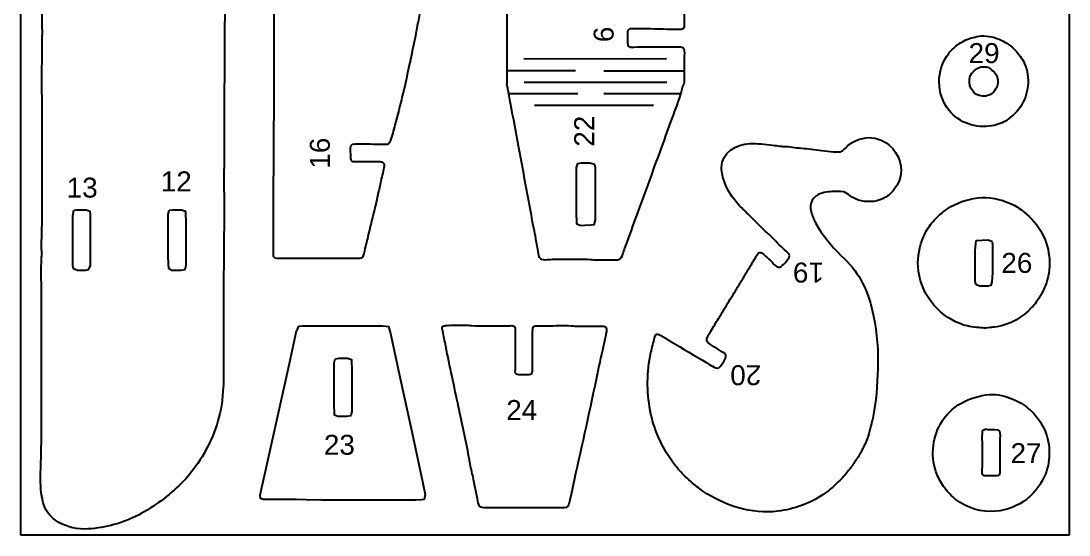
# Model space of a CAD drawing. Extents: x 3 to 187, y 71 to 304.
# Drawn here: x 2.9 to 186.7, y 71 to 161.1 of the extents above; entities that cross this region are included whole.
import ezdxf
from ezdxf.enums import TextEntityAlignment as Align

# ---------------------------------------------------------------- set-up
doc = ezdxf.new("R2010")
doc.units = 0
doc.layers.add('Cut', color=7, linetype='Continuous')
doc.layers.add('Stege', color=5, linetype='Continuous', lineweight=25)
doc.layers.add('Text', color=1, linetype='Continuous', lineweight=15)
doc.styles.add('textstyle10', font='')
doc.styles.add('textstyle12', font='')
doc.styles.add('textstyle13', font='')
doc.styles.add('textstyle14', font='')
doc.styles.add('textstyle15', font='')
doc.styles.add('textstyle16', font='')
doc.styles.add('textstyle17', font='')
doc.styles.add('textstyle18', font='')
doc.styles.add('textstyle19', font='')
doc.styles.add('textstyle20', font='')
doc.styles.add('textstyle21', font='')
doc.styles.add('textstyle22', font='')
doc.styles.get('textstyle10').set_extended_font_data('Arial')
doc.styles.get('textstyle12').set_extended_font_data('Arial')
doc.styles.get('textstyle13').set_extended_font_data('Arial')
doc.styles.get('textstyle14').set_extended_font_data('Arial')
doc.styles.get('textstyle15').set_extended_font_data('Arial')
doc.styles.get('textstyle16').set_extended_font_data('Arial')
doc.styles.get('textstyle17').set_extended_font_data('Arial')
doc.styles.get('textstyle18').set_extended_font_data('Arial')
doc.styles.get('textstyle19').set_extended_font_data('Arial')
doc.styles.get('textstyle20').set_extended_font_data('Arial')
doc.styles.get('textstyle21').set_extended_font_data('Arial')
doc.styles.get('textstyle22').set_extended_font_data('Arial')

msp = doc.modelspace()

# ---------------------------------------------------------------- linework, layer by layer
at = {"layer": 'Cut'}
for p, q in [((2.91, 70.96), (2.91, 304.49)), ((186.69, 304.49), (186.69, 70.96)), ((91.1, 154.49), (116.11, 154.52)), ((100.14, 152.39), (88.06, 152.39)), ((105.14, 152.39), (119.32, 152.39)), ((91.14, 150.39), (116.14, 150.39)), ((88.4, 148.4), (100.58, 148.39)), ((105.14, 148.39), (118.7, 148.4)), ((92.97, 146.37), (113.83, 146.36)), ((186.69, 70.96), (2.91, 70.96))]:
    msp.add_line(p, q, dxfattribs=at)
for points in [[(88.2, 183.68), (88.2, 181.89), (88.18, 180.1), (88.1, 175.77), (88.1, 157.22), (88.1, 155.11), (88.1, 154.06), (88.1, 153), (88.1, 152.16), (88.1, 151), (88.1, 149.95)], [(111.4, 156.59), (116.46, 156.59)], [(47.2, 122.12), (47.2, 127.81)], [(61.43, 119.48), (59.11, 119.48)], [(38.45, 116.11), (38.45, 104.41)], [(6.51, 98.92), (6.51, 113.68)], [(51.57, 107.57), (52.26, 107.67), (54.79, 107.67), (55.84, 107.67), (58.48, 107.67), (63.75, 107.67), (66.38, 107.67), (67.36, 107.51), (67.7, 106.3), (68.54, 102.51), (69.1, 99.77), (71.48, 88.8), (73.38, 80.05), (73.76, 78.05), (73.61, 77.21), (73.13, 77.11), (72.08, 77.1), (67.97, 77.1), (57.11, 77.1), (56.26, 77.1), (55.53, 77.1), (54.16, 77.11), (53.52, 77.1), (52.89, 77.12), (51.2, 77.18), (46.46, 77.21), (45.41, 77.21), (44.89, 77.38), (44.85, 77.95), (45.04, 78.79), (46.02, 83.22), (49.98, 101.03), (51.24, 106.76)], [(89.58, 105.57), (89.58, 100.93)], [(92.63, 101.14), (92.63, 105.99)], [(171.49, 82.9), (171.49, 86.8)], [(174.54, 87.54), (174.54, 83.64)], [(97.27, 75.73), (94.95, 75.73), (87.05, 75.73)]]:
    msp.add_lwpolyline(points, dxfattribs=at)
for points in [[(100.57, 136.13), (101.17, 136.24), (102.65, 136.24), (103.49, 136), (103.6, 135.4), (103.6, 133.82), (103.6, 128.34), (103.6, 126.23), (103.35, 125.39), (102.86, 125.28), (101.8, 125.26), (101.07, 125.18), (100.39, 125.51), (100.33, 127.7), (100.33, 132.97), (100.33, 135.4)], [(12.16, 127.91), (12.73, 128.02), (13.47, 128.02), (14.41, 128.02), (14.98, 127.77), (15.05, 127.18), (15.05, 124.75), (15.05, 122.75), (15.05, 121.9), (15.05, 119.8), (15.05, 119.06), (15.04, 118.22), (14.71, 117.48), (14.2, 117.37), (13.47, 117.37), (12.83, 117.37), (12.1, 117.62), (11.99, 118.22), (11.99, 118.85), (11.99, 120.11), (11.98, 121.06), (11.99, 122.33), (11.99, 123.28), (11.99, 124.22), (11.99, 125.7), (11.99, 126.96)], [(28.92, 127.91), (29.59, 128.02), (31.07, 128.02), (31.74, 127.77), (31.81, 125.49), (31.81, 120.11), (31.81, 118.22), (31.64, 117.48), (30.96, 117.37), (29.38, 117.37), (28.81, 117.62), (28.75, 119.69), (28.75, 125.07), (28.75, 127.18)], [(170.39, 122.64), (172.43, 122.75), (173.17, 122.5), (173.28, 122.01), (173.28, 120.96), (173.27, 116.95), (173.17, 115.37), (173, 114.74), (172.43, 114.63), (170.96, 114.63), (170.33, 114.88), (170.22, 115.47), (170.22, 116.42), (170.22, 120.85)], [(58.01, 101.87), (58.69, 101.98), (60.16, 101.98), (60.84, 101.74), (60.9, 99.66), (60.9, 94.5), (60.9, 92.6), (60.73, 91.86), (60.06, 91.76), (58.48, 91.76), (57.91, 92), (57.85, 94.08), (57.85, 99.03), (57.85, 101.14)]]:
    msp.add_lwpolyline(points, close=True, dxfattribs=at)
for points in [[(47.3, 149.84), (47.3, 166.6), (47.43, 183.37), (47.51, 200.12)], [(6.62, 160.07), (6.62, 170.98), (6.77, 181.94), (6.8, 192)], [(38.66, 170.92), (38.66, 161.33), (38.55, 151.68), (38.55, 142.04)], [(73.14, 164.39), (72.21, 158.87), (71.06, 153.39), (69.78, 147.94)], [(119.2, 162.91), (119.2, 162.2), (119.2, 161.4), (119.2, 160.7)], [(6.7, 159.12), (6.7, 159.44), (6.62, 159.74), (6.62, 160.07)], [(119.13, 159.89), (119.01, 159.63), (118.7, 159.65), (118.46, 159.64)], [(119.2, 160.7), (119.2, 160.4), (119.26, 160.14), (119.13, 159.89)], [(6.61, 157.96), (6.61, 158.35), (6.7, 158.73), (6.7, 159.12)], [(109.29, 159.22), (109.24, 158.65), (109.28, 158.02), (109.29, 157.43)], [(109.92, 159.75), (109.53, 159.73), (109.33, 159.64), (109.29, 159.22)], [(111.08, 159.75), (110.7, 159.75), (110.3, 159.76), (109.92, 159.75)], [(116.98, 159.64), (115.02, 159.64), (113.06, 159.75), (111.08, 159.75)], [(118.46, 159.64), (118.02, 159.64), (117.44, 159.64), (116.98, 159.64)], [(168.32, 157.66), (169.1, 158.05), (169.99, 158.29), (170.85, 158.44)], [(170.85, 158.44), (171.98, 158.63), (173.4, 158.36), (174.44, 157.92)], [(6.61, 137.19), (6.61, 144.11), (6.58, 151.04), (6.61, 157.96)], [(109.29, 157.43), (109.29, 157.2), (109.25, 156.86), (109.46, 156.7)], [(109.46, 156.7), (109.85, 156.39), (110.91, 156.59), (111.4, 156.59)], [(116.46, 156.59), (117.07, 156.59), (117.75, 156.6), (118.35, 156.59)], [(118.35, 156.59), (118.67, 156.58), (118.99, 156.59), (119.13, 156.26)], [(119.13, 156.26), (119.34, 155.77), (119.2, 155.15), (119.2, 154.58)], [(165.58, 155.43), (166.01, 155.98), (166.5, 156.45), (167.06, 156.88)], [(167.06, 156.88), (167.47, 157.19), (167.87, 157.44), (168.32, 157.66)], [(174.44, 157.92), (175.37, 157.53), (176.24, 156.98), (176.97, 156.27)], [(176.97, 156.27), (177.65, 155.6), (178.23, 154.91), (178.68, 154.06)], [(119.2, 154.58), (119.2, 153.27), (119.22, 151.88), (119.2, 150.58)], [(165.67, 145.41), (163.37, 148.28), (163.32, 152.54), (165.58, 155.43)], [(169.32, 151.32), (169.61, 152.26), (170.51, 152.77), (171.06, 153)], [(171.06, 153), (171.36, 153.11), (171.53, 153.11), (171.8, 153.08)], [(171.8, 153.08), (172.04, 153.07), (172.31, 153.06), (172.54, 153)], [(172.54, 153), (173.12, 152.55), (173.69, 152.23), (174.01, 151.53)], [(178.68, 154.06), (178.97, 153.49), (179.23, 152.9), (179.34, 152.27)], [(170.96, 148.03), (169.59, 148.42), (168.91, 150.02), (169.32, 151.32)], [(174.01, 151.53), (174.3, 150.86), (174.29, 150.06), (173.98, 149.42)], [(179.34, 152.27), (179.85, 149.54), (179.14, 146.84), (177.18, 144.89)], [(47.2, 127.81), (47.2, 135.15), (47.3, 142.48), (47.3, 149.84)], [(88.29, 149.21), (88.24, 149.46), (88.22, 149.65), (88.1, 149.95)], [(88.75, 146.68), (88.61, 147.39), (88.41, 148.55), (88.29, 149.21)], [(118.93, 149.63), (118.77, 149.31), (118.77, 149.06), (118.67, 148.68)], [(119.2, 150.58), (119.19, 150.17), (119.1, 149.98), (118.93, 149.63)], [(173.98, 149.42), (173.78, 149.03), (173.52, 148.68), (173.17, 148.41)], [(69.78, 147.94), (69.38, 146.25), (68.93, 144.57), (68.48, 142.88)], [(118.67, 148.68), (118.22, 147.14), (117.59, 145.55), (117.03, 144.04)], [(173.17, 148.41), (172.57, 147.93), (171.69, 147.81), (170.96, 148.03)], [(90.21, 138.88), (89.71, 141.47), (89.27, 144.09), (88.75, 146.68)], [(173.17, 142.72), (170.4, 142.23), (167.44, 143.2), (165.67, 145.41)], [(117.03, 144.04), (116.4, 142.37), (115.82, 140.66), (115.22, 138.98)], [(175.76, 143.72), (175.19, 143.31), (174.18, 142.9), (173.17, 142.72)], [(177.18, 144.89), (176.81, 144.52), (176.45, 144.2), (176.38, 144.17)], [(38.55, 142.04), (38.55, 138.74), (38.54, 135.43), (38.46, 132.13)], [(68.48, 142.88), (68.23, 141.95), (67.99, 140.94), (67.65, 140.04)], [(67.65, 140.04), (67.5, 139.66), (67.33, 139.44), (66.91, 139.45)], [(130.69, 139.61), (132.04, 139.7), (133.37, 139.45), (134.69, 139.32)], [(147.98, 139.32), (148.32, 139.6), (148.64, 139.81), (149.03, 140.01)], [(149.03, 140.01), (149.66, 140.33), (150.34, 140.52), (151.03, 140.62)], [(151.03, 140.62), (152.47, 140.83), (154.04, 140.26), (155.15, 139.36)], [(60.72, 139.18), (60.59, 138.72), (60.69, 137.8), (60.69, 137.3)], [(62.48, 139.51), (62.04, 139.51), (60.87, 139.67), (60.72, 139.18)], [(66.91, 139.45), (65.47, 139.46), (63.94, 139.51), (62.48, 139.51)], [(92.93, 124.33), (91.97, 129.17), (91.14, 134.04), (90.21, 138.88)], [(115.22, 138.98), (114.76, 137.68), (114.23, 136.4), (113.79, 135.08)], [(125.75, 135.4), (125.82, 138.14), (128.23, 139.44), (130.69, 139.61)], [(134.69, 139.32), (135.12, 139.27), (135.53, 139.24), (135.96, 139.19)], [(135.96, 139.19), (136.22, 139.16), (136.45, 139.11), (136.7, 139.1)], [(136.7, 139.1), (136.95, 139.08), (137.18, 139.1), (137.44, 139.08)], [(137.44, 139.08), (137.94, 139.04), (138.42, 138.93), (138.91, 138.89)], [(138.91, 138.89), (140.07, 138.79), (141.23, 138.67), (142.39, 138.54)], [(142.39, 138.54), (143.64, 138.41), (145.04, 138.1), (146.29, 138.14)], [(146.29, 138.14), (147.08, 138.17), (147.42, 138.86), (147.98, 139.32)], [(155.15, 139.36), (156.9, 137.92), (157.77, 135.27), (156.89, 133.08)], [(6.61, 130.34), (6.61, 132.61), (6.61, 134.91), (6.61, 137.19)], [(60.69, 137.3), (60.69, 137.09), (60.66, 136.8), (60.8, 136.62)], [(60.8, 136.62), (60.91, 136.48), (61.07, 136.47), (61.22, 136.46)], [(61.22, 136.46), (61.42, 136.44), (61.64, 136.45), (61.85, 136.45)], [(61.85, 136.45), (62.98, 136.45), (64.1, 136.45), (65.22, 136.45)], [(65.22, 136.45), (65.51, 136.45), (65.81, 136.48), (66.07, 136.44)], [(66.07, 136.44), (66.25, 136.41), (66.43, 136.36), (66.53, 136.12)], [(66.53, 136.12), (66.64, 135.88), (66.59, 135.68), (66.55, 135.4)], [(66.55, 135.4), (66.42, 134.57), (66.11, 133.6), (65.94, 132.76)], [(113.79, 135.08), (112.95, 132.53), (111.95, 130.02), (111.01, 127.49)], [(126.31, 132.76), (126.01, 133.56), (125.73, 134.54), (125.75, 135.4)], [(65.94, 132.76), (65.31, 129.59), (64.5, 126.42), (63.73, 123.28)], [(128.66, 128.97), (127.67, 130.11), (126.83, 131.34), (126.31, 132.76)], [(156.89, 133.08), (156.65, 132.49), (156.33, 132), (155.96, 131.5)], [(38.46, 132.13), (38.45, 131.58), (38.55, 131), (38.55, 130.44)], [(143.76, 131.02), (143.25, 130.9), (142.71, 130.7), (142.28, 130.38)], [(145.13, 131.2), (144.68, 131.17), (144.21, 131.13), (143.76, 131.02)], [(147.13, 131.17), (146.49, 131.27), (145.78, 131.23), (145.13, 131.2)], [(148.29, 130.46), (147.93, 130.73), (147.6, 131.09), (147.13, 131.17)], [(155.96, 131.5), (155.45, 130.81), (154.76, 130.3), (153.99, 129.93)], [(6.61, 127.91), (6.61, 128.73), (6.61, 129.53), (6.61, 130.34)], [(38.55, 129.71), (38.55, 125.25), (38.45, 120.64), (38.45, 116.11)], [(38.55, 130.44), (38.55, 130.2), (38.55, 129.96), (38.55, 129.71)], [(130.37, 127.28), (129.8, 127.86), (129.19, 128.36), (128.66, 128.97)], [(141.36, 128.76), (141.28, 128.08), (141.56, 127.27), (141.81, 126.65)], [(142.28, 130.38), (141.76, 129.99), (141.43, 129.41), (141.36, 128.76)], [(149.77, 129.71), (149.24, 129.88), (148.75, 130.13), (148.29, 130.46)], [(153.99, 129.93), (152.7, 129.32), (151.12, 129.28), (149.77, 129.71)], [(165.37, 128.18), (166.97, 129.24), (168.74, 129.83), (170.64, 130.08)], [(170.64, 130.08), (172.6, 130.34), (174.66, 129.88), (176.44, 129.09)], [(176.44, 129.09), (177.27, 128.72), (178.05, 128.21), (178.76, 127.66)], [(6.61, 126.75), (6.61, 127.1), (6.61, 127.56), (6.61, 127.91)], [(111.01, 127.49), (110.25, 125.43), (109.54, 123.31), (108.74, 121.27)], [(133.01, 124.65), (132.13, 125.52), (131.24, 126.41), (130.37, 127.28)], [(162.63, 125.7), (163.21, 126.43), (163.9, 127.08), (164.63, 127.65)], [(164.63, 127.65), (164.88, 127.84), (165.12, 128.01), (165.37, 128.18)], [(178.76, 127.66), (180.11, 126.61), (181.17, 125.3), (181.99, 123.8)], [(6.54, 123.07), (6.62, 123.8), (6.58, 124.66), (6.6, 125.38)], [(6.6, 125.38), (6.61, 125.67), (6.61, 125.93), (6.61, 126.23)], [(6.61, 126.23), (6.61, 126.42), (6.61, 126.57), (6.61, 126.75)], [(141.81, 126.65), (141.91, 126.39), (142.03, 126.16), (142.15, 125.91)], [(142.15, 125.91), (142.55, 125.1), (143.03, 124.31), (143.58, 123.59)], [(161.18, 123.28), (161.53, 124.14), (162.06, 124.97), (162.63, 125.7)], [(63.73, 123.28), (63.51, 122.36), (63.28, 121.45), (63.07, 120.53)], [(93.62, 120.64), (93.38, 121.87), (93.17, 123.1), (92.93, 124.33)], [(134.38, 123.38), (133.92, 123.82), (133.46, 124.2), (133.01, 124.65)], [(136.8, 120.96), (135.96, 121.76), (135.2, 122.58), (134.38, 123.38)], [(143.58, 123.59), (143.93, 123.12), (144.3, 122.67), (144.68, 122.22)], [(160.22, 118), (160.09, 119.8), (160.49, 121.62), (161.18, 123.28)], [(181.99, 123.8), (183.48, 121.09), (183.66, 117.5), (182.51, 114.63)], [(6.52, 121.06), (6.47, 121.71), (6.47, 122.42), (6.54, 123.07)], [(47.2, 120.32), (47.19, 120.89), (47.2, 121.54), (47.2, 122.12)], [(144.68, 122.22), (145.01, 121.84), (145.32, 121.44), (145.67, 121.06)], [(6.51, 113.68), (6.51, 115.6), (6.39, 117.58), (6.52, 119.48)], [(6.6, 120.22), (6.61, 120.5), (6.54, 120.78), (6.52, 121.06)], [(6.52, 119.48), (6.53, 119.74), (6.59, 119.97), (6.6, 120.22)], [(47.26, 119.73), (47.17, 119.92), (47.2, 120.08), (47.2, 120.32)], [(48.46, 119.48), (48.14, 119.48), (47.45, 119.35), (47.26, 119.73)], [(49.83, 119.48), (49.45, 119.48), (48.86, 119.48), (48.46, 119.48)], [(50.78, 119.48), (50.47, 119.48), (50.13, 119.48), (49.83, 119.48)], [(59.11, 119.48), (56.33, 119.48), (53.54, 119.48), (50.78, 119.48)], [(62.57, 119.54), (62.24, 119.4), (61.79, 119.48), (61.43, 119.48)], [(63.07, 120.53), (62.99, 120.19), (62.94, 119.7), (62.57, 119.54)], [(94.05, 119.38), (93.71, 119.61), (93.7, 120.27), (93.62, 120.64)], [(108.74, 121.27), (108.52, 120.72), (108.36, 119.62), (107.87, 119.27)], [(131.04, 118.53), (131.27, 118.89), (131.48, 119.22), (131.7, 119.59)], [(131.7, 119.59), (131.88, 119.9), (132.05, 120.38), (132.4, 120.52)], [(132.4, 120.52), (132.76, 120.66), (133.08, 120.25), (133.32, 120.01)], [(133.32, 120.01), (133.57, 119.77), (133.81, 119.57), (134.06, 119.34)], [(137.69, 119.9), (137.68, 120.36), (137.13, 120.64), (136.8, 120.96)], [(137.1, 118.95), (137.33, 119.2), (137.69, 119.54), (137.69, 119.9)], [(145.67, 121.06), (147, 119.63), (148.5, 118.39), (149.56, 116.74)], [(96.32, 119.27), (95.74, 119.27), (94.54, 119.04), (94.05, 119.38)], [(102.23, 119.27), (100.26, 119.29), (98.29, 119.27), (96.32, 119.27)], [(103.7, 119.16), (103.16, 119.17), (102.84, 119.26), (102.23, 119.27)], [(105.49, 119.16), (104.88, 119.16), (104.37, 119.16), (103.7, 119.16)], [(107.18, 119.16), (106.63, 119.16), (106.04, 119.16), (105.49, 119.16)], [(107.87, 119.27), (107.67, 119.14), (107.4, 119.17), (107.18, 119.16)], [(130.23, 117.16), (130.53, 117.62), (130.76, 118.08), (131.04, 118.53)], [(134.06, 119.34), (134.6, 118.87), (134.92, 118.3), (135.54, 118)], [(135.54, 118), (136.13, 117.71), (136.72, 118.53), (137.1, 118.95)], [(167.69, 107.98), (163.47, 109.59), (160.52, 113.49), (160.22, 118)], [(129.21, 115.47), (129.56, 116.03), (129.87, 116.6), (130.23, 117.16)], [(149.56, 116.74), (149.91, 116.21), (150.19, 115.75), (150.48, 115.16)], [(128.19, 113.79), (128.54, 114.35), (128.85, 114.91), (129.21, 115.47)], [(150.48, 115.16), (151.38, 113.32), (152, 111.38), (152.4, 109.36)], [(182.51, 114.63), (182.36, 114.26), (182.23, 113.92), (182.05, 113.58)], [(126.37, 110.84), (126.98, 111.81), (127.58, 112.8), (128.19, 113.79)], [(182.05, 113.58), (181.73, 112.97), (181.32, 112.34), (180.91, 111.78)], [(125.24, 108.94), (125.64, 109.56), (125.99, 110.22), (126.37, 110.84)], [(180.13, 110.84), (178.55, 109.19), (176.3, 107.82), (174.02, 107.49)], [(180.91, 111.78), (180.66, 111.45), (180.41, 111.14), (180.13, 110.84)], [(123.9, 106.73), (124.35, 107.48), (124.76, 108.2), (125.24, 108.94)], [(152.4, 109.36), (153.01, 106.35), (153.28, 103.25), (153.15, 100.19)], [(76.86, 106.73), (76.82, 106.95), (76.71, 107.32), (76.83, 107.51)], [(76.83, 107.51), (76.96, 107.69), (77.15, 107.66), (77.35, 107.68)], [(77.4, 104.09), (77.22, 104.95), (77.03, 105.87), (76.86, 106.73)], [(77.35, 107.68), (77.54, 107.69), (77.7, 107.71), (77.88, 107.74)], [(77.88, 107.73), (78.31, 107.79), (78.8, 107.78), (79.25, 107.78)], [(79.25, 107.78), (80.17, 107.78), (81.07, 107.78), (81.99, 107.69)], [(81.99, 107.69), (82.76, 107.62), (83.53, 107.67), (84.31, 107.67)], [(84.31, 107.67), (84.62, 107.67), (84.94, 107.67), (85.25, 107.67)], [(85.25, 107.67), (85.65, 107.67), (86.01, 107.67), (86.41, 107.67)], [(86.41, 107.67), (87.12, 107.67), (87.82, 107.67), (88.52, 107.67)], [(88.52, 107.67), (88.79, 107.67), (89.19, 107.74), (89.41, 107.57)], [(89.41, 107.57), (89.59, 107.42), (89.57, 107.14), (89.58, 106.94)], [(89.58, 106.94), (89.58, 106.48), (89.58, 106.02), (89.58, 105.57)], [(92.63, 105.99), (92.63, 106.29), (92.62, 106.65), (92.64, 106.94)], [(92.64, 106.94), (92.64, 107.12), (92.64, 107.34), (92.8, 107.51)], [(93.48, 107.67), (94.01, 107.68), (94.62, 107.67), (95.16, 107.67)], [(95.16, 107.67), (96.56, 107.67), (97.99, 107.73), (99.38, 107.67)], [(99.38, 107.67), (99.68, 107.66), (99.94, 107.59), (100.22, 107.59)], [(100.22, 107.59), (100.41, 107.58), (100.57, 107.61), (100.75, 107.61)], [(100.75, 107.61), (101.08, 107.61), (101.26, 107.57), (101.59, 107.57)], [(101.59, 107.57), (101.92, 107.57), (102.14, 107.57), (102.44, 107.57)], [(102.44, 107.57), (103.08, 107.57), (103.98, 107.57), (104.65, 107.57)], [(104.65, 107.57), (104.97, 107.57), (105.21, 107.64), (105.43, 107.46)], [(105.43, 107.46), (105.64, 107.3), (105.6, 107.03), (105.58, 106.83)], [(105.58, 106.83), (105.56, 106.57), (105.5, 106.26), (105.45, 105.99)], [(123.34, 105.78), (123.5, 106.1), (123.71, 106.41), (123.9, 106.73)], [(170.85, 107.35), (169.77, 107.43), (168.71, 107.59), (167.69, 107.98)], [(172.12, 107.26), (171.69, 107.23), (171.28, 107.32), (170.85, 107.35)], [(174.02, 107.49), (173.38, 107.4), (173.21, 107.36), (172.86, 107.33)], [(105.45, 105.99), (105.09, 104.19), (104.62, 102.41), (104.25, 100.61)], [(113.23, 102.3), (113.4, 103.19), (113.64, 104.05), (113.86, 104.93)], [(113.86, 104.93), (113.97, 105.34), (113.96, 105.75), (114.23, 106.05)], [(114.23, 106.05), (114.48, 106.34), (114.83, 106.13), (115.09, 105.98)], [(115.09, 105.98), (115.63, 105.66), (116.22, 105.28), (116.77, 104.96)], [(116.77, 104.96), (118.94, 103.71), (121.06, 102.37), (123.2, 101.14)], [(123.84, 104.36), (123.46, 104.59), (123.12, 104.83), (123.16, 105.25)], [(123.16, 105.25), (123.18, 105.45), (123.24, 105.58), (123.34, 105.78)], [(38.45, 104.41), (38.45, 102.48), (38.45, 100.53), (38.45, 98.61)], [(79.64, 93.44), (78.89, 96.97), (78.1, 100.55), (77.4, 104.09)], [(125.21, 103.52), (124.75, 103.8), (124.3, 104.07), (123.84, 104.36)], [(125.95, 103.06), (125.7, 103.22), (125.46, 103.36), (125.21, 103.52)], [(126.5, 102.5), (126.42, 102.79), (126.19, 102.91), (125.95, 103.06)], [(92.63, 99.98), (92.64, 100.32), (92.63, 100.78), (92.63, 101.14)], [(113.38, 92.18), (112.65, 95.56), (112.59, 98.89), (113.23, 102.3)], [(123.2, 101.14), (123.61, 100.9), (124.06, 100.62), (124.47, 100.41)], [(125.53, 100.52), (125.84, 100.89), (126.16, 101.43), (126.37, 101.88)], [(126.37, 101.88), (126.46, 102.06), (126.56, 102.29), (126.5, 102.5)], [(89.55, 99.87), (89.54, 99.73), (89.5, 99.54), (89.59, 99.39)], [(89.58, 100.93), (89.58, 100.59), (89.57, 100.2), (89.55, 99.87)], [(89.59, 99.39), (89.77, 99.08), (90.06, 99.14), (90.42, 99.13)], [(92, 99.14), (92.17, 99.16), (92.32, 99.16), (92.46, 99.3)], [(92.46, 99.3), (92.65, 99.49), (92.63, 99.78), (92.63, 99.98)], [(104.25, 100.61), (102.97, 94.31), (101.57, 88.01), (100.15, 81.74)], [(124.47, 100.41), (124.92, 100.17), (125.18, 100.08), (125.53, 100.52)], [(153.15, 100.19), (153.02, 97.24), (152.91, 94.34), (152.26, 91.44)], [(6.51, 91.65), (6.51, 94.03), (6.51, 96.54), (6.51, 98.92)], [(38.45, 97.66), (38.44, 97.33), (38.39, 97.04), (38.36, 96.71)], [(38.45, 98.61), (38.45, 98.26), (38.45, 97.99), (38.45, 97.66)], [(90.42, 99.13), (90.75, 99.13), (91.71, 99.12), (92, 99.14)], [(38.36, 96.71), (38.27, 95.71), (38.25, 94.65), (38.07, 93.65)], [(164.16, 90.49), (165.96, 93.66), (169.23, 95.23), (172.75, 95.61)], [(172.75, 95.61), (174.09, 95.75), (175.63, 95.29), (176.86, 94.79)], [(176.86, 94.79), (177.85, 94.39), (178.8, 93.81), (179.6, 93.11)], [(38.07, 93.65), (37.41, 90.02), (36, 86.57), (33.92, 83.53)], [(81.46, 84.69), (80.88, 87.61), (80.26, 90.53), (79.64, 93.44)], [(117.51, 83.32), (115.54, 85.95), (114.07, 88.95), (113.38, 92.18)], [(179.6, 93.11), (179.85, 92.9), (180.09, 92.69), (180.32, 92.46)], [(180.32, 92.46), (180.64, 92.15), (180.91, 91.81), (181.18, 91.44)], [(6.51, 90.81), (6.51, 91.1), (6.51, 91.35), (6.51, 91.65)], [(6.51, 89.33), (6.51, 89.84), (6.51, 90.35), (6.51, 90.81)], [(152.26, 91.44), (151.99, 90.25), (151.73, 88.99), (151.29, 87.86)], [(163.56, 81.53), (162.38, 84.42), (162.62, 87.79), (164.16, 90.49)], [(181.18, 91.44), (181.51, 90.99), (181.83, 90.56), (182.09, 90.07)], [(182.09, 90.07), (182.37, 89.54), (182.6, 88.96), (182.79, 88.38)], [(6.51, 88.28), (6.51, 88.64), (6.51, 88.95), (6.51, 89.33)], [(6.51, 87.65), (6.51, 87.87), (6.51, 88.06), (6.51, 88.28)], [(171.49, 86.8), (171.49, 87.41), (171.47, 88.09), (171.49, 88.7)], [(171.49, 88.7), (171.49, 88.96), (171.48, 89.28), (171.73, 89.43)], [(171.73, 89.43), (172.04, 89.63), (172.36, 89.46), (172.75, 89.44)], [(172.75, 89.44), (173.17, 89.42), (174.26, 89.64), (174.48, 89.19)], [(174.48, 89.19), (174.69, 88.76), (174.54, 88.01), (174.54, 87.54)], [(182.79, 88.38), (183.21, 87.05), (183.3, 85.57), (183.17, 84.17)], [(6.45, 86.17), (6.44, 86.54), (6.5, 86.77), (6.51, 87.12)], [(6.51, 87.12), (6.51, 87.31), (6.51, 87.46), (6.51, 87.65)], [(151.29, 87.86), (150.98, 87.06), (150.61, 86.29), (150.23, 85.54)], [(6.82, 76.58), (5.97, 79.66), (6.52, 83.06), (6.45, 86.17)], [(81.68, 83.43), (81.62, 83.86), (81.55, 84.26), (81.46, 84.69)], [(150.23, 85.54), (149.91, 84.91), (149.48, 84.33), (149.08, 83.74)], [(33.92, 83.53), (33.19, 82.47), (32.4, 81.41), (31.49, 80.48)], [(82.28, 80.69), (82.1, 81.6), (81.82, 82.51), (81.68, 83.43)], [(149.08, 83.74), (148.67, 83.16), (148.33, 82.62), (147.86, 82.06)], [(171.59, 81.49), (171.35, 81.8), (171.49, 82.52), (171.49, 82.9)], [(174.54, 83.64), (174.54, 83.15), (174.55, 82.53), (174.54, 82.06)], [(183.17, 84.17), (183.03, 82.76), (182.54, 81.47), (181.85, 80.27)], [(100.15, 81.74), (99.81, 80.23), (99.54, 78.71), (99.18, 77.21)], [(119.09, 81.53), (118.79, 81.84), (118.52, 82.16), (118.23, 82.48)], [(120.36, 80.33), (119.92, 80.71), (119.51, 81.11), (119.09, 81.53)], [(147.86, 82.06), (147.27, 81.34), (146.66, 80.66), (145.97, 80.04)], [(164.86, 79.21), (164.32, 79.94), (163.91, 80.7), (163.56, 81.53)], [(172.43, 81.32), (172.18, 81.32), (171.77, 81.26), (171.59, 81.49)], [(173.8, 81.32), (173.39, 81.31), (172.86, 81.32), (172.43, 81.32)], [(174.3, 81.38), (174.14, 81.31), (173.99, 81.32), (173.8, 81.32)], [(174.54, 82.06), (174.54, 81.82), (174.56, 81.51), (174.3, 81.38)], [(31.49, 80.48), (29.26, 78.19), (26.78, 76.3), (24.01, 74.74)], [(82.51, 79.53), (82.43, 79.93), (82.35, 80.28), (82.28, 80.69)], [(82.96, 77.31), (82.81, 78.05), (82.67, 78.79), (82.51, 79.53)], [(122.47, 78.68), (121.72, 79.18), (121.04, 79.74), (120.36, 80.33)], [(145.24, 79.33), (144.96, 79.09), (144.69, 78.87), (144.39, 78.65)], [(145.97, 80.04), (145.72, 79.8), (145.49, 79.56), (145.24, 79.33)], [(165.79, 78.16), (165.46, 78.49), (165.15, 78.82), (164.86, 79.21)], [(181.85, 80.27), (181.45, 79.57), (181, 78.98), (180.46, 78.37)], [(83.34, 76.01), (83.05, 76.32), (83.04, 76.91), (82.96, 77.31)], [(99.18, 77.21), (99.08, 76.77), (99.03, 75.91), (98.53, 75.77)], [(135.64, 75.13), (130.98, 74.55), (126.32, 76.1), (122.47, 78.68)], [(143.55, 78.05), (141.16, 76.45), (138.5, 75.49), (135.64, 75.13)], [(144.39, 78.65), (144.12, 78.44), (143.84, 78.25), (143.55, 78.05)], [(166.85, 77.21), (166.47, 77.51), (166.13, 77.82), (165.79, 78.16)], [(173.8, 75.12), (171.37, 74.89), (168.75, 75.72), (166.85, 77.21)], [(179.29, 77.27), (177.73, 76.01), (175.8, 75.4), (174.6, 75.2)], [(180.46, 78.37), (180.09, 77.97), (179.71, 77.62), (179.29, 77.27)], [(15.26, 72.06), (11.91, 71.74), (7.8, 73), (6.82, 76.58)], [(84.31, 75.74), (84, 75.75), (83.56, 75.77), (83.34, 76.01)], [(87.05, 75.73), (86.14, 75.73), (85.22, 75.7), (84.31, 75.74)], [(98.53, 75.77), (98.14, 75.66), (97.67, 75.73), (97.27, 75.73)], [(24.01, 74.74), (21.33, 73.24), (18.31, 72.35), (15.26, 72.06)]]:
    msp.add_open_spline(points, degree=3, dxfattribs=at)
at = {"layer": 'Stege'}
for p, q in [((176.38, 144.17), (175.76, 143.72)), ((51.57, 107.57), (51.24, 106.76)), ((172.86, 107.33), (172.12, 107.26)), ((174.6, 75.2), (173.8, 75.12))]:
    msp.add_line(p, q, dxfattribs=at)
for points in [[(92.8, 107.51), (92.98, 107.69), (93.22, 107.67), (93.48, 107.67)], [(118.23, 82.48), (117.98, 82.76), (117.74, 83.02), (117.51, 83.32)]]:
    msp.add_open_spline(points, degree=3, dxfattribs=at)

# ---------------------------------------------------------------- texts
at = {"layer": 'Text'}
for s, rotation, style, p in [('6', 90, 'textstyle10', (105.08, 158.76)), ('22', 90, 'textstyle12', (101.67, 141.8)), ('16', 90, 'textstyle13', (55.32, 137.93)), ('19', 180, 'textstyle19', (141, 117)), ('20', 180, 'textstyle18', (130, 99))]:
    msp.add_text(s, height=3.5, rotation=rotation, dxfattribs=dict(at, style=style)).set_placement(p, align=Align.MIDDLE_CENTER)
for s, style, p in [('29', 'textstyle22', (171.79, 155.49)), ('12', 'textstyle15', (30.14, 132.99)), ('13', 'textstyle14', (13.64, 131.89)), ('26', 'textstyle21', (177.54, 118.69)), ('24', 'textstyle17', (90.72, 92.88)), ('23', 'textstyle16', (58.74, 86.79)), ('27', 'textstyle20', (179.15, 85.32))]:
    msp.add_text(s, height=3.5, dxfattribs=dict(at, style=style)).set_placement(p, align=Align.MIDDLE_CENTER)

doc.saveas('drawing.dxf')
